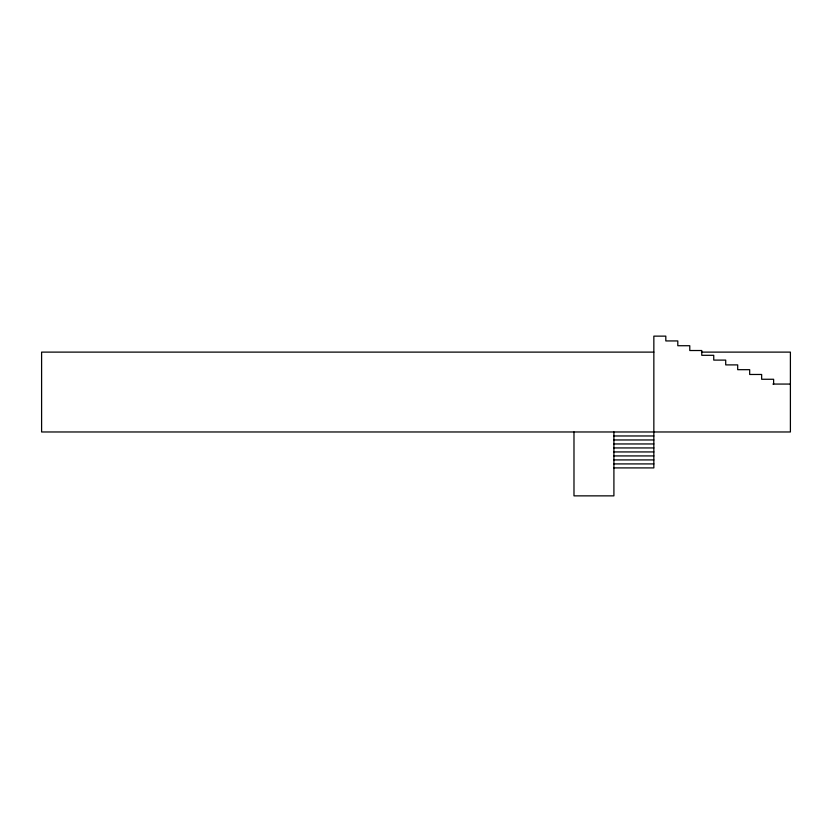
<?xml version="1.0" encoding="UTF-8"?>
<svg xmlns="http://www.w3.org/2000/svg" width="832" height="832" viewBox="0 0 832 832"><rect width="100%" height="100%" fill="white"/><g stroke="black" fill="none" stroke-linecap="round" stroke-linejoin="round"><path stroke-width="1.25" d="M653.848 352.113L41.6 352.113L41.6 431.974L790.4 431.974L790.4 352.113L701.511 352.113M772.897 384.062L790.4 384.062M613.912 435.968L653.848 435.968M613.912 439.962L653.848 439.962M613.912 443.955L653.848 443.955M613.912 447.938L653.848 447.938M613.912 451.932L653.848 451.932M613.912 455.926L653.848 455.926M613.912 459.919L653.848 459.919M613.912 463.913L653.848 463.913M613.912 467.906L653.848 467.906L653.848 336.138L665.818 336.138L665.818 340.933L677.799 340.933L677.799 345.727L689.78 345.727L689.78 350.522L701.761 350.522L701.761 355.306L713.742 355.306L713.742 360.1L725.712 360.1L725.712 364.894L737.693 364.894L737.693 369.678L749.674 369.678L749.674 374.473L761.654 374.473L761.654 379.267L773.625 379.267L773.625 384.062M613.912 431.974L613.912 495.862L573.986 495.862L573.986 431.974"/></g></svg>
